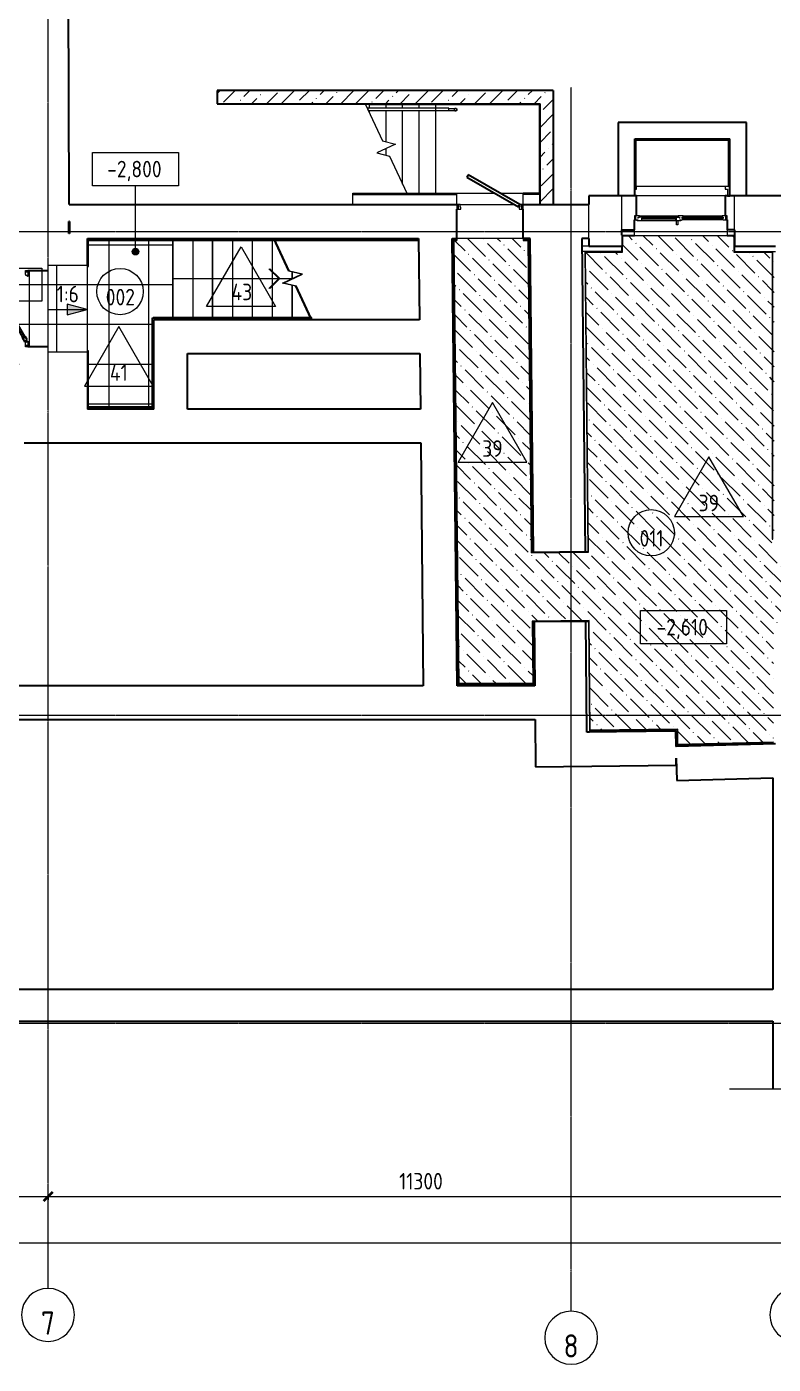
# Model space of a CAD drawing. Header units: millimetres. Extents: x -11773 to 96226, y -4908 to 46494.
# Drawn here: x 30228 to 41502, y 3149 to 23335 of the extents above; entities that cross this region are included whole.
import ezdxf

# ---------------------------------------------------------------- set-up
doc = ezdxf.new("R2010")
doc.units = ezdxf.units.MM
doc.linetypes.add('ADSK_Линия сетки', pattern=[25, 20, -2.5, 0, -2.5])
for name, color, linetype, lineweight in [('_ Окна', 7, 'Continuous', 9), ('Аннотация', 7, 'Continuous', 9), ('Двери', 7, 'Continuous', 9), ('Лестницы', 7, 'Continuous', 9), ('Марки', 7, 'Continuous', 20), ('Марки помещений', 7, 'Continuous', 20), ('Ограждение', 7, 'Continuous', 9), ('Окна', 7, 'Continuous', 9), ('Оси', 7, 'Continuous', 9), ('Отметки', 7, 'Continuous', 9), ('Перекрытие', 7, 'Continuous', 18), ('Перекрытие штриховка', 7, 'Continuous', 18), ('Размеры', 7, 'Continuous', 9), ('Размеры-100', 7, 'Continuous', 9), ('Стены внутренние', 7, 'Continuous', 18), ('Стены наружные', 7, 'Continuous', 18), ('Стены несущие', 7, 'Continuous', 30), ('Стены отделка', 7, 'Continuous', 30), ('Стены штриховка', 7, 'Continuous', 9), ('Стрелки вверх', 7, 'Continuous', 18), ('Узлы', 7, 'Continuous', 18)]:
    doc.layers.add(name, color=color, linetype=linetype, lineweight=lineweight)
doc.layers.add('Линии', color=7, linetype='Continuous', lineweight=9, true_color=0x00a600)
doc.styles.add('GOST Common', font='GOST_Common.ttf', dxfattribs={"width": 0.9, "height": 350})
doc.styles.add('GOST Common_1', font='GOST_Common.ttf', dxfattribs={"width": 0.9, "height": 250})
doc.styles.add('GOST Common_2', font='GOST_Common.ttf', dxfattribs={"width": 0.9, "height": 250})
doc.dimstyles.new('ADSK_Основной_2_5_мм', dxfattribs={"dimscale": 304.8, "dimtxt": 251.428749, "dimasz": 0.463911, "dimexe": 0.492126, "dimexo": 0.492126, "dimgap": 0.098425, "dimtad": 1, "dimrnd": 0.01, "dimdsep": 46, "dimtxsty": 'GOST Common_1', "dimblk1": 'OBLIQUE', "dimblk2": 'OBLIQUE', "dimsah": 1, "dimcen": 0.09, "dimdle": 0.492126, "dimazin": 2, "dimtfac": 1, "dimtdec": 4, "dimtix": 1, "dimtmove": 0, "dimatfit": 3, "dimfxl": 1, "dimtvp": 1, "dimtolj": 1, "dimtzin": 0, "dimlwd": 20, "dimlwe": 20, "dimarcsym": 2})
pattern_1 = [(90, (32434.7, 20133), (-600, 4e-14), []), (180, (32434.7, 20133), (-7e-14, -600), [])]
pattern_2 = [(45, (0, 0), (84.18955, 308.69595), [396.875, -79.375, 3.353, -76.022])]

# ---------------------------------------------------------------- blocks, each defined once
blk = doc.blocks.new('АС_Дверь_Однопольная_Алюминиевая - 1150х2200 алюм ост EIW30 Д12п-6524472-План полов подвала')
at = {"layer": 'Двери'}
for p, q in [((-450, -420), (-430, -420)), ((-450, -460), (-450, -420)), ((-430, -460), (-450, -460)), ((-430, -420), (-430, -460)), ((-430, -420), (-363, -420)), ((-430, -460), (-430, -420)), ((-391, -460), (-430, -460)), ((-391, -454), (-391, -460)), ((-375, -454), (-391, -454)), ((-375, -427), (-375, -454)), ((-363, -427), (-375, -427)), ((-363, -420), (-363, -427)), ((560, -468), (-216, -916)), ((-205, -899), (540, -469)), ((-205, -935), (571, -487)), ((560, -504), (-185, -934)), ((571, -487), (560, -468)), ((613, -420), (680, -420)), ((613, -427), (613, -420)), ((624, -427), (613, -427)), ((624, -454), (624, -427)), ((641, -454), (624, -454)), ((641, -460), (641, -454)), ((680, -460), (641, -460)), ((680, -420), (700, -420)), ((680, -460), (680, -420)), ((680, -420), (680, -460)), ((700, -460), (680, -460)), ((700, -420), (700, -460)), ((-216, -916), (-205, -935))]:
    blk.add_line(p, q, dxfattribs=at)
at = {"layer": 'Двери', "lineweight": 30}
for p, q in [((540, -469), (590, -440)), ((540, -469), (545, -477)), ((545, -477), (560, -468)), ((571, -487), (555, -496)), ((555, -496), (560, -504)), ((630, -463), (560, -504)), ((560, -468), (571, -487)), ((590, -440), (594, -446)), ((594, -446), (604, -440)), ((604, -440), (617, -463)), ((617, -463), (627, -458)), ((627, -458), (630, -463)), ((-261, -939), (-252, -934)), ((-248, -963), (-261, -939)), ((-258, -969), (-248, -963)), ((-255, -974), (-258, -969)), ((-255, -928), (-205, -899)), ((-252, -934), (-255, -928)), ((-185, -934), (-255, -974)), ((-200, -907), (-216, -916)), ((-216, -916), (-205, -935)), ((-205, -899), (-200, -907)), ((-205, -935), (-189, -926)), ((-189, -926), (-185, -934))]:
    blk.add_line(p, q, dxfattribs=at)
blk = doc.blocks.new('AC_Дверь_Однопольная_Стальная - 1000х2080h ДН-9л-2715197-План полов подвала')
at = {"layer": 'Двери', "lineweight": 30}
for p, q in [((-329, 705), (-349, 670)), ((-349, 670), (430, 220)), ((450, 255), (-329, 705)), ((430, 220), (450, 255))]:
    blk.add_line(p, q, dxfattribs=at)
at = {"layer": 'Двери'}
for p, q in [((-480, 255), (-500, 255)), ((-500, 255), (-500, 185)), ((-450, 255), (-480, 255)), ((-480, 255), (-480, 185)), ((-480, 185), (-480, 255)), ((-450, 215), (-450, 255)), ((-440, 215), (-450, 215)), ((-440, 185), (-440, 215)), ((450, 215), (440, 215)), ((440, 215), (440, 185)), ((480, 255), (450, 255)), ((450, 255), (450, 215)), ((480, 185), (480, 255)), ((500, 255), (480, 255)), ((480, 255), (480, 185)), ((500, 185), (500, 255)), ((-500, 185), (-480, 185)), ((-480, 185), (-440, 185)), ((440, 185), (480, 185)), ((480, 185), (500, 185))]:
    blk.add_line(p, q, dxfattribs=at)
blk = doc.blocks.new('окна_rehau_двупольное - 1360х1320Н ОК33-3751932-План полов подвала')
at = {"layer": '_ Окна', "lineweight": 18}
for p, q in [((-624, -45), (-700, -45)), ((-700, -45), (-700, -105)), ((-700, -105), (-642, -105)), ((-660, -123), (-660, -105)), ((-575, -123), (-660, -123)), ((-642, -87), (-642, -63)), ((-642, -63), (-624, -63)), ((-624, -63), (-624, -45)), ((-575, -63), (-624, -63)), ((-593, -81), (-593, -105)), ((-575, -81), (-593, -81)), ((-593, -105), (-575, -105)), ((-575, -63), (-575, -81)), ((-575, -105), (-575, -123)), ((-87, -63), (-87, -81)), ((-87, -63), (-38, -63)), ((-87, -81), (-69, -81)), ((-87, -105), (-87, -123)), ((-69, -105), (-87, -105)), ((-2, -123), (-87, -123)), ((-69, -81), (-69, -105)), ((38, -45), (-38, -45)), ((-38, -45), (-38, -63)), ((-38, -63), (-20, -63)), ((-20, -63), (-20, -87)), ((-20, -105), (20, -105)), ((-2, -105), (-2, -123)), ((20, -87), (20, -63)), ((20, -63), (38, -63)), ((20, -87), (38, -87)), ((38, -105), (20, -105)), ((38, -63), (38, -45)), ((38, -87), (38, -105)), ((624, -45), (624, -63)), ((700, -45), (624, -45)), ((624, -63), (642, -63)), ((624, -87), (624, -105)), ((642, -87), (624, -87)), ((642, -105), (624, -105)), ((642, -63), (642, -87)), ((642, -105), (700, -105)), ((700, -105), (700, -45))]:
    blk.add_line(p, q, dxfattribs=at)
at = {"layer": '_ Окна'}
for p, q in [((-680, -105), (-680, -45)), ((-593, -81), (-69, -81)), ((-593, -105), (-69, -105)), ((20, -87), (642, -87)), ((38, -63), (624, -63)), ((680, -105), (680, -45))]:
    blk.add_line(p, q, dxfattribs=at)
at = {"layer": 'Окна'}
for p, q in [((-624, -45), (-38, -45)), ((-575, -63), (-87, -63)), ((-87, -123), (-575, -123)), ((-63.5, -183), (-63.5, -123)), ((-43.5, -183), (-63.5, -183)), ((-43.5, -123), (-43.5, -183)), ((38, -45), (624, -45)), ((624, -105), (38, -105))]:
    blk.add_line(p, q, dxfattribs=at)
blk = doc.blocks.new('Тип верхнего поручня - D40 шаг 200-V17-План полов подвала')
at = {"layer": 'Ограждение', "flags": 128}
for points in [[(0, 20), (4, 20), (8, 20), (12, 20), (16, 20), (20, 20), (24, 20), (28, 20), (31, 20), (35, 20), (39, 20), (43, 20), (46, 20), (50, 20), (53, 20), (56, 20), (60, 20), (63, 20), (66, 20), (69, 20), (72, 20), (74, 20), (77, 20), (80, 20), (82, 20), (84, 20), (86, 20), (88, 20), (90, 20), (92, 20), (93, 20), (95, 20), (96, 20), (97, 20), (98, 20), (99, 20), (99, 20), (100, 20), (100, 20), (100, 20), (100, 20)], [(118, 0), (117, 7), (113, 13), (108, 17), (101, 20), (94, 20), (88, 17), (82, 13), (79, 7), (77, 0)], [(77, 0), (79, -7), (82, -13), (88, -17), (94, -20), (101, -20), (108, -17), (113, -13), (117, -7), (118, 0)], [(100, 20), (100, 20), (100, 20), (99, 20), (99, 20), (98, 20), (98, 20)], [(100, 20), (101, 20), (102, 20), (102, 20), (103, 20), (104, 20), (105, 19), (106, 19), (106, 19), (107, 19), (108, 18), (109, 18), (109, 18), (110, 17), (111, 17), (111, 17), (112, 16), (113, 16), (113, 15), (114, 14), (114, 14), (115, 13), (115, 13), (116, 12), (116, 11), (117, 11), (117, 10), (118, 9), (118, 9), (118, 8), (119, 7), (119, 6), (119, 6), (119, 5), (120, 4), (120, 3), (120, 3), (120, 2), (120, 1), (120, 0), (120, 0)], [(120, 0), (120, -1), (120, -2), (120, -2), (120, -3), (120, -4), (119, -5), (119, -6), (119, -6), (119, -7), (118, -8), (118, -9), (118, -9), (117, -10), (117, -11), (117, -11), (116, -12), (116, -13), (115, -13), (114, -14), (114, -14), (113, -15), (113, -15), (112, -16), (111, -16), (111, -17), (110, -17), (109, -18), (109, -18), (108, -18), (107, -19), (106, -19), (106, -19), (105, -19), (104, -20), (103, -20), (103, -20), (102, -20), (101, -20), (100, -20), (100, -20)], [(100, -20), (100, -20), (100, -20), (99, -20), (99, -20), (98, -20), (97, -20), (96, -20), (95, -20), (94, -20), (92, -20), (90, -20), (89, -20), (87, -20), (85, -20), (83, -20), (80, -20), (78, -20), (75, -20), (72, -20), (70, -20), (67, -20), (64, -20), (61, -20), (57, -20), (54, -20), (51, -20), (47, -20), (44, -20), (40, -20), (36, -20), (32, -20), (29, -20), (25, -20), (21, -20), (17, -20), (13, -20), (9, -20), (5, -20), (1, -20), (0, -20)], [(98, -20), (99, -20), (99, -20), (100, -20), (100, -20), (100, -20)]]:
    blk.add_lwpolyline(points, dxfattribs=at)
blk = doc.blocks.new('Тип верхнего поручня - Верхний поручень_Внутренний_-6935785-План полов подвала')
at = {"layer": 'Ограждение'}
for p, q in [((35372, 22104), (35390, 22064)), ((36391, 22104), (35372, 22104)), ((36391, 22064), (35390, 22064)), ((36422, 22104), (36391, 22104)), ((36422, 22064), (36391, 22064)), ((36604, 22104), (36422, 22104)), ((36604, 22064), (36422, 22064)), ((36604, 22064), (36604, 22104))]:
    blk.add_line(p, q, dxfattribs=at)
blk = doc.blocks.new('Тип перил - Перила_Внутренний_-6935798-План полов подвала')
at = {"layer": 'Ограждение'}
for p, q in [((35372, 22104), (35390, 22064)), ((36404, 22104), (35372, 22104)), ((36404, 22064), (35390, 22064)), ((36404, 22064), (36404, 22104))]:
    blk.add_line(p, q, dxfattribs=at)
blk = doc.blocks.new('Линия разрыва4 - Линия разрыва-7061539-План полов подвала')
at = {"layer": 'Узлы'}
for p, q in [((-4147, 0), (-129, 0)), ((-129, 0), (-65, 168)), ((-65, 168), (65, -168)), ((65, -168), (129, 0)), ((129, 0), (4760, 0))]:
    blk.add_line(p, q, dxfattribs=at)
blk = doc.blocks.new('Ось сетки - Круг_Ø8 мм-8258-План полов подвала')
at = {"layer": 'Оси', "lineweight": 20}
for start, end in [(360, 180), (180, 360)]:
    blk.add_arc((0, 0), 4, start, end, dxfattribs=at)
blk = doc.blocks.new('DIMBLOCK6-План полов подвала')
at = {"layer": 'Размеры-100', "lineweight": 40, "transparency": 16777216}
for p, q in [((18050, 5679), (17979, 5609)), ((18050, 5679), (18120, 5750)), ((30550, 5679), (30479, 5609)), ((30550, 5679), (30620, 5750))]:
    blk.add_line(p, q, dxfattribs=at)
at = {"layer": 'Размеры-100', "lineweight": 20, "transparency": 16777216}
for p, q in [((18050, 5679), (18050, 5829)), ((18050, 5679), (30550, 5679)), ((18050, 5679), (18050, 5629)), ((30550, 5679), (30550, 5829)), ((30550, 5679), (30550, 5629))]:
    blk.add_line(p, q, dxfattribs=at)
at = {"layer": 'Размеры-100', "color": 0, "lineweight": 20, "transparency": 16777216, "insert": (23929, 6036), "char_height": 250, "width": 889.8, "attachment_point": 1, "line_spacing_factor": 1.022761, "style": 'GOST Common_1'}
blk.add_mtext('12500', dxfattribs=at)
blk = doc.blocks.new('_Oblique')
at = {"color": 0, "linetype": 'ByBlock', "lineweight": -2}
blk.add_line((-0.5, -0.5), (0.5, 0.5), dxfattribs=at)
blk = doc.blocks.new('DIMBLOCK7-План полов подвала')
at = {"layer": 'Размеры-100', "lineweight": 40, "transparency": 16777216}
for p, q in [((30550, 5679), (30479, 5609)), ((30550, 5679), (30620, 5750)), ((41850, 5679), (41779, 5609)), ((41850, 5679), (41920, 5750))]:
    blk.add_line(p, q, dxfattribs=at)
at = {"layer": 'Размеры-100', "lineweight": 20, "transparency": 16777216}
for p, q in [((30550, 5679), (30550, 5829)), ((30550, 5679), (41850, 5679)), ((30550, 5679), (30550, 5629)), ((41850, 5679), (41850, 5829)), ((41850, 5679), (41850, 5629))]:
    blk.add_line(p, q, dxfattribs=at)
at = {"layer": 'Размеры-100', "color": 0, "lineweight": 20, "transparency": 16777216, "insert": (35852, 6036), "char_height": 250, "width": 833.55, "attachment_point": 1, "line_spacing_factor": 1.022761, "style": 'GOST Common_1'}
blk.add_mtext('11300', dxfattribs=at)
blk = doc.blocks.new('DIMBLOCK10-План полов подвала')
at = {"layer": 'Размеры-100', "lineweight": 20, "transparency": 16777216}
for p, q in [((-6500, 4979), (-6500, 5129)), ((55350, 4979), (55350, 5129)), ((-6650, 4979), (55500, 4979)), ((-6500, 4979), (-6500, 4929)), ((55350, 4979), (55350, 4929))]:
    blk.add_line(p, q, dxfattribs=at)
at = {"layer": 'Размеры-100', "lineweight": 40, "transparency": 16777216}
for p, q in [((-6500, 4979), (-6430, 5050)), ((55350, 4979), (55420, 5050)), ((-6500, 4979), (-6571, 4909)), ((55350, 4979), (55279, 4909))]:
    blk.add_line(p, q, dxfattribs=at)
at = {"layer": 'Размеры-100', "color": 0, "lineweight": 20, "transparency": 16777216, "insert": (24054, 5336), "char_height": 250, "width": 889.8, "attachment_point": 1, "line_spacing_factor": 1.022761, "style": 'GOST Common_1'}
blk.add_mtext('61850', dxfattribs=at)
blk = doc.blocks.new('ADSK_Марка_Помещение_ОдноЗначение - Номер-159740-План полов подвала')
at = {"layer": 'Марки помещений'}
blk.add_circle((0, 0), 3.5, dxfattribs=at)
blk = doc.blocks.new('ADSK_Марка_ПерекрытиеПол - Экземпляр_Отделка пола-158379-План полов подвала')
at = {"layer": 'Марки', "color": 1, "true_color": 0xff0000}
for p, q in [((0, 9), (-5.2, 0)), ((5.2, 0), (0, 9)), ((-5.2, 0), (5.2, 0))]:
    blk.add_line(p, q, dxfattribs=at)
blk = doc.blocks.new('Высотные отметки - Рамка-12095-План полов подвала')
at = {"layer": 'Аннотация', "lineweight": 20}
for p, q in [((-6.5, 0), (-6.5, 5)), ((-6.5, 5), (6.5, 5)), ((6.5, 5), (6.5, 0)), ((6.5, 0), (-6.5, 0))]:
    blk.add_line(p, q, dxfattribs=at)

msp = doc.modelspace()

# ---------------------------------------------------------------- hatches: boundary and pattern name
at = {"layer": 'Лестницы', "true_color": 0x787878}
h = msp.add_hatch(dxfattribs=at)
h.set_pattern_fill('FP_9', color=8, style=0, pattern_type=2)
h.set_pattern_definition(pattern_1)
h.paths.add_polyline_path([(32434.684, 18944.994), (32734.684, 18944.994), (32734.684, 20109.318), (32434.684, 20109.318), (32434.684, 19299.42)])
h = msp.add_hatch(dxfattribs=at)
h.set_pattern_fill('FP_9', color=8, style=0, pattern_type=2)
h.set_pattern_definition(pattern_1)
h.paths.add_polyline_path([(33034.684, 18944.994), (33034.684, 20109.318), (32734.684, 20109.318), (32734.684, 18944.994)])
h = msp.add_hatch(dxfattribs=at)
h.set_pattern_fill('FP_9', color=8, style=0, pattern_type=2)
h.set_pattern_definition(pattern_1)
h.paths.add_polyline_path([(33334.684, 18944.994), (33334.684, 20109.318), (33034.684, 20109.318), (33034.684, 18944.994)])
h = msp.add_hatch(dxfattribs=at)
h.set_pattern_fill('FP_9', color=8, style=0, pattern_type=2)
h.set_pattern_definition(pattern_1)
h.paths.add_polyline_path([(33634.684, 18944.994), (33634.684, 20109.318), (33334.684, 20109.318), (33334.684, 18944.994)])
h = msp.add_hatch(dxfattribs=at)
h.set_pattern_fill('FP_9', color=8, style=0, pattern_type=2)
h.set_pattern_definition(pattern_1)
h.paths.add_polyline_path([(33634.684, 18944.994), (33934.684, 18944.994), (33934.684, 20109.318), (33634.684, 20109.318), (33634.684, 19466.96)])
h = msp.add_hatch(dxfattribs=at)
h.set_pattern_fill('FP_9', color=8, style=0, pattern_type=2)
h.set_pattern_definition(pattern_1)
h.paths.add_polyline_path([(33938.244, 18944.994), (34234.684, 18944.994), (34234.684, 19432.544), (34093.074, 19466.96), (34234.684, 19532.994), (34234.684, 19633.444), (34181.857, 19646.282), (33965.94, 20109.318), (33934.684, 20109.318), (33934.684, 18944.994)])
h = msp.add_hatch(dxfattribs=at)
h.set_pattern_fill('FP_9', color=8, style=0, pattern_type=2)
h.set_pattern_definition(pattern_1)
h.paths.add_polyline_path([(34246.502, 18944.994), (34508.873, 18944.994), (34287.512, 19419.705), (34234.684, 19432.544), (34234.684, 18944.994), (34235.987, 18944.994)])
h.paths.add_polyline_path([(34234.684, 19532.994), (34376.295, 19599.028), (34234.684, 19633.444), (34234.684, 19565.161)])
at = {"layer": 'Отметки'}
h = msp.add_hatch(color=256, dxfattribs=at)
edge = h.paths.add_edge_path()
edge.add_arc((31871.526, 19940.798), 50, 0, 360)
at = {"layer": 'Перекрытие штриховка', "lineweight": 9, "true_color": 0x787878}
h = msp.add_hatch(dxfattribs=at)
h.set_pattern_fill('FP_45', color=8, style=0, pattern_type=2)
h.set_pattern_definition([(270, (19472.14, 18843.45), (600, 4e-14), []), (0, (19472.14, 18843.45), (0, 600), [])])
h.paths.add_polyline_path([(30117.175, 17903.572), (30115.401, 18441.96), (30180.401, 18442.175), (30180.401, 18505), (30207.29, 18505), (30207.441, 18564), (30213.79, 18564), (30213.79, 18580.5), (30240.79, 18580.5), (30240.79, 18592), (30247.29, 18592), (30247.29, 18505), (30547.29, 18505), (30547.29, 19655), (30247.29, 19655), (30247.29, 19568), (30240.79, 19568), (30240.79, 19579.5), (30213.79, 19579.5), (30213.79, 19596), (30207.29, 19596), (30207.29, 19655), (30187.29, 19655), (30187.29, 19658.144), (30176.396, 19658.197), (30176.196, 19718.773), (30111.197, 19718.565), (30110.127, 20031.451), (29142.318, 20031.451), (29142.318, 20063.451), (27992.318, 20063.451), (27992.318, 20031.451), (26077.141, 20031.451), (26077.141, 17903.572), (30115.401, 17903.572)])
h.paths.add_polyline_path([(30119.181, 17901.572), (30117.175, 17903.572), (30117.401, 17901.572)])
h.paths.add_polyline_path([(30204.04, 18574.629), (29693.181, 19459.789), (29698.669, 19462.957), (29704.419, 19452.998), (29727.801, 19466.498), (29733.551, 19456.539), (29739.228, 19459.707), (30227.181, 18614.548), (30221.551, 18611.298), (30227.181, 18601.269), (30204.04, 18587.629), (30209.281, 18577.655), (30206.959, 18576.315)])
h.paths.add_polyline_path([(30110.166, 20031.451), (30112.127, 20033.451), (30110.16, 20033.451)])
h.paths.add_polyline_path([(26077.141, 20043.451), (26082.5, 20043.451), (26082.5, 20063.451), (26057.141, 20063.451), (26057.141, 20043.451), (26073.141, 20043.451)])
h = msp.add_hatch(dxfattribs=at)
h.set_pattern_fill('FP_6', color=8, style=0, pattern_type=2)
h.set_pattern_definition([(270, (27872.14, 18843.45), (600, 4e-14), []), (0, (27872.14, 18843.45), (0, 600), [])])
h.paths.add_polyline_path([(31159.29, 17597.616), (32115.753, 17597.616), (32115.753, 18938.994), (32127.753, 18938.994), (32127.753, 18932.994), (32137.753, 18932.994), (32137.753, 18944.994), (32434.684, 18944.994), (32434.684, 20109.318), (31159.29, 20109.318), (31159.29, 19718), (31147.29, 19718), (31147.29, 18442), (31159.29, 18442), (31159.29, 17598.016)])
h.paths.add_polyline_path([(31157.29, 17595.616), (31159.29, 17597.616), (31157.29, 17597.616)])
h.paths.add_polyline_path([(31159.29, 20109.318), (31159.29, 20111.318), (31157.29, 20111.318)])
h = msp.add_hatch(dxfattribs=at)
h.set_pattern_fill('FP_14', color=8, style=0, pattern_type=2)
h.set_pattern_definition([(135, (0, 0), (-308.69595, 84.18955), [396.875, -79.375, 3.353, -76.022])])
h.paths.add_polyline_path([(37879.739, 13388.338), (37900.266, 13388.338), (37900.245, 13390.392), (36746.801, 13394.591), (36746.769, 13408.348), (36726.771, 13408.133), (36726.983, 13388.338), (36756.596, 13388.338)])
h.paths.add_polyline_path([(37869.938, 13420.502), (37860.318, 14366.178), (38280.297, 14370.45), (38269.719, 15400.395), (37849.842, 15396.125), (37801.88, 20111.318), (37722.842, 20111.318), (37722.842, 20141.318), (36722.842, 20141.318), (36721.854, 20111.318), (36684.78, 20111.318), (36756.703, 13424.556), (37860.318, 13420.537)])
h.paths.add_polyline_path([(37870.446, 14353.717), (37890.445, 14353.92), (37890.419, 14356.483), (37870.42, 14356.28)])
h.paths.add_polyline_path([(37831.577, 20121.318), (37831.78, 20121.32), (37831.577, 20141.318)])
h = msp.add_hatch(dxfattribs=at)
h.set_pattern_fill('FP_34', color=8, style=0, pattern_type=2)
h.set_pattern_definition([(135, (0, 0), (-308.69666, 84.19025), [396.875, -79.375, 3.353, -76.022])])
h.paths.add_polyline_path([(40060.55, 12501.077), (41506.402, 12539.973), (41506.402, 14320.845), (41516.402, 14320.901), (41516.402, 14330.596), (41776.402, 14330.596), (41776.402, 15385.596), (41516.402, 15385.596), (41516.402, 15395.596), (41506.402, 15395.845), (41506.402, 15603.323), (41516.402, 15603.323), (41516.402, 19941.318), (41496.402, 19941.318), (41496.402, 15603.323), (41486.402, 15603.323), (41486.402, 19931.318), (40906.854, 19931.318), (40906.854, 20181.318), (39226.854, 20181.318), (39226.854, 19931.318), (38663.756, 19931.318), (38709.696, 15404.871), (38269.82, 15400.396), (38280.297, 14370.45), (38720.274, 14374.925), (38737.24, 12716.986), (40060.55, 12732.056), (40060.55, 12509.962)])
h.paths.add_polyline_path([(38727.444, 12686.873), (38727.656, 12686.875), (38727.444, 12686.875)])
h.paths.add_polyline_path([(38670.47, 14355.384), (38710.463, 14356.28), (38710.274, 14364.823), (38670.378, 14364.417), (38670.461, 14356.28)])
at = {"layer": 'Размеры'}
msp.add_hatch(color=256, dxfattribs=at).paths.add_polyline_path([(31139.964, 19069.246), (30839.964, 19149.63), (30839.964, 18988.861)])
at = {"layer": 'Стены внутренние', "lineweight": 9}
h = msp.add_hatch(dxfattribs=at)
h.set_pattern_fill('FP_54', color=256, style=0, pattern_type=2)
h.set_pattern_definition(pattern_2)
h.paths.add_polyline_path([(36404.371, 22173.541), (38179.371, 22173.541), (38179.371, 22373.541), (33104.371, 22373.541), (33104.371, 22173.541), (36218.688, 22173.541)])
h = msp.add_hatch(dxfattribs=at)
h.set_pattern_fill('FP_54', color=256, style=0, pattern_type=2)
h.set_pattern_definition(pattern_2)
h.paths.add_polyline_path([(38179.371, 21504.681), (38179.371, 22173.541), (37979.371, 22173.541), (37979.371, 21504.681)])
h = msp.add_hatch(dxfattribs=at)
h.set_pattern_fill('FP_55', color=256, style=0, pattern_type=2)
h.set_pattern_definition([(45, (0, 0), (84.19025, 308.69666), [396.875, -79.375, 3.353, -76.022])])
h.paths.add_polyline_path([(38179.371, 20651.318), (38179.371, 21504.681), (37979.371, 21504.681), (37979.371, 20651.318)])
at = {"layer": 'Стены наружные', "true_color": 0x6b6b6b}
msp.add_hatch(color=251, dxfattribs=at).paths.add_polyline_path([(36144.426, 20801.318), (36569.371, 20801.318), (36569.371, 20821.318), (35154.371, 20821.318), (35154.371, 20801.318), (35904.371, 20801.318)])
h = msp.add_hatch(color=251, dxfattribs=at)
h.paths.add_polyline_path([(37969.371, 20801.318), (37979.371, 20801.318), (37979.331, 20821.318), (37722.842, 20821.318), (37722.842, 20801.318), (37831.577, 20801.318)])
h.paths.add_polyline_path([(36569.371, 20801.318), (36722.842, 20801.318), (36721.854, 20821.318), (36569.371, 20821.318)])
h = msp.add_hatch(color=251, dxfattribs=at)
h.paths.add_polyline_path([(39410.501, 20781.318), (39435.501, 20781.318), (39435.501, 20786.318), (39410.501, 20786.318)])
h.paths.add_polyline_path([(40805.501, 20781.318), (40810.501, 20781.318), (40810.501, 20786.318), (40775.501, 20786.318), (40775.501, 20781.318), (40798.358, 20781.318)])
at = {"layer": 'Узлы', "lineweight": 9, "true_color": 0x808080}
h = msp.add_hatch(dxfattribs=at)
h.set_pattern_fill('FP_56', color=8, style=0, pattern_type=2)
h.set_pattern_definition([(0, (-1718.3, 243.45), (0, 600), []), (90, (-1718.3, 243.45), (-600, 4e-14), [])])
h.paths.add_polyline_path([(30547.29, 18430), (31147.29, 18430), (31146.736, 19730), (30547.29, 19730), (30547.29, 18442)])
h.paths.add_polyline_path([(17402.397, 18468.766), (18002.397, 18468.766), (18002.397, 19768.798), (17402.397, 19768.766), (17402.397, 18468.78)])

# ---------------------------------------------------------------- linework, layer by layer
at = {"layer": 'Лестницы'}
for p, q in [((35404.371, 22173.541), (35339.095, 22173.541)), ((35339.095, 22173.541), (35601.544, 21610.718)), ((35404.371, 22103.541), (35404.371, 22173.541)), ((35404.371, 22103.541), (35404.371, 22173.541)), ((35404.371, 22033.556), (35404.371, 22063.541)), ((35404.371, 22033.556), (35404.371, 22063.541)), ((35654.371, 22171.318), (35654.371, 22173.541)), ((35654.371, 22171.318), (35654.371, 22173.541)), ((35654.371, 22103.541), (35654.371, 22161.318)), ((35654.371, 22103.541), (35654.371, 22161.318)), ((35654.371, 21597.879), (35654.371, 22063.541)), ((35654.371, 21597.879), (35654.371, 22063.541)), ((35904.371, 22171.318), (35904.371, 22173.541)), ((35904.371, 22171.318), (35904.371, 22173.541)), ((35904.371, 22103.541), (35904.371, 22161.318)), ((35904.371, 22103.541), (35904.371, 22161.318)), ((35904.371, 20961.303), (35904.371, 22063.541)), ((35904.371, 20961.303), (35904.371, 22063.541)), ((36154.371, 22171.318), (36154.371, 22173.541)), ((36154.371, 22171.318), (36154.371, 22173.541)), ((36154.371, 22103.541), (36154.371, 22161.318)), ((36154.371, 22103.541), (36154.371, 22161.318)), ((36154.371, 20821.318), (36154.371, 22063.541)), ((36154.371, 20821.318), (36154.371, 22063.541)), ((36404.371, 22171.318), (36404.371, 22173.541)), ((36404.371, 22171.318), (36404.371, 22173.541)), ((36404.371, 22103.541), (36404.371, 22161.318)), ((36404.371, 22103.541), (36404.371, 22161.318)), ((36404.371, 20821.318), (36404.371, 22063.541)), ((36404.371, 20821.318), (36404.371, 22063.541)), ((35601.544, 21610.718), (35795.981, 21563.464)), ((35795.981, 21563.464), (35512.76, 21431.395)), ((35512.76, 21431.395), (35707.198, 21384.141)), ((35654.371, 21396.98), (35654.371, 21497.43)), ((35654.371, 21396.98), (35654.371, 21497.43)), ((35707.198, 21384.141), (35969.647, 20821.318)), ((32434.684, 20109.318), (32434.684, 18944.994)), ((32434.684, 20109.318), (32434.684, 18944.994)), ((32734.684, 20109.318), (32734.684, 18944.994)), ((32734.684, 20109.318), (32734.684, 18944.994)), ((33034.684, 20109.318), (33034.684, 18944.994)), ((33034.684, 20109.318), (33034.684, 18944.994)), ((33334.684, 20109.318), (33334.684, 18944.994)), ((33334.684, 20109.318), (33334.684, 18944.994)), ((33634.684, 20109.318), (33634.684, 18944.994)), ((33634.684, 20109.318), (33634.684, 18944.994)), ((33934.684, 20109.318), (33934.684, 18944.899)), ((33934.684, 20109.318), (33934.684, 18944.899)), ((34181.857, 19646.282), (33954.9, 20132.994)), ((34196.857, 19646.282), (33969.9, 20132.994)), ((34093.074, 19466.96), (34376.295, 19599.028)), ((34108.074, 19466.96), (34391.295, 19599.028)), ((34376.295, 19599.028), (34181.857, 19646.282)), ((34391.295, 19599.028), (34196.857, 19646.282)), ((34234.684, 19633.444), (34234.684, 19532.994)), ((34234.684, 19633.444), (34234.684, 19532.994)), ((34249.684, 19633.444), (34249.684, 19629.798)), ((34249.684, 19633.444), (34249.684, 19629.798)), ((34287.512, 19419.705), (34093.074, 19466.96)), ((34302.512, 19419.705), (34108.074, 19466.96)), ((34234.684, 19432.544), (34234.684, 18944.994)), ((34234.684, 19432.544), (34234.684, 18944.994)), ((34249.684, 19539.988), (34249.684, 19532.994)), ((34249.684, 19539.988), (34249.684, 19532.994)), ((34249.684, 19432.544), (34249.684, 19428.899)), ((34249.684, 19432.544), (34249.684, 19428.899)), ((34514.469, 18932.994), (34287.512, 19419.705)), ((34529.469, 18932.994), (34302.512, 19419.705))]:
    msp.add_line(p, q, dxfattribs=at)
at = {"layer": 'Линии', "color": 1, "true_color": 0xff0000}
for p, q in [((32945.143, 19115.231), (33464.758, 20015.231)), ((33464.758, 20015.231), (33984.374, 19115.231)), ((33984.374, 19115.231), (32945.143, 19115.231))]:
    msp.add_line(p, q, dxfattribs=at)
at = {"layer": 'Линии', "color": 7}
for p, q in [((31147.29, 19730), (30547.29, 19730)), ((30547.29, 19730), (30547.29, 18430)), ((31147.29, 18430), (31147.29, 19730)), ((30547.29, 18430), (31147.29, 18430))]:
    msp.add_line(p, q, dxfattribs=at)
at = {"layer": 'Оси', "linetype": 'ADSK_Линия сетки'}
for p, q in [((30549.565, 4292.971), (30549.565, 44222.998)), ((38449.565, 3948.785), (38449.565, 22425.167)), ((-10973.221, 20245), (56115, 20245)), ((-10973.221, 12945), (56115, 12945)), ((-10973.221, 8295), (56115, 8295))]:
    msp.add_line(p, q, dxfattribs=at)
at = {"layer": 'Отметки', "lineweight": 20}
msp.add_line((31871.526, 19940.798), (31871.526, 20935.223), dxfattribs=at)
at = {"layer": 'Отметки'}
msp.add_circle((31871.526, 19940.798), 50, dxfattribs=at)
at = {"layer": 'Перекрытие'}
for p, q in [((36722.842, 20821.318), (37298.394, 20821.318)), ((37378.394, 20821.318), (37722.842, 20821.318))]:
    msp.add_line(p, q, dxfattribs=at)
at = {"layer": 'Размеры', "lineweight": 20}
msp.add_line((30562.633, 19069.246), (31139.964, 19069.246), dxfattribs=at)
at = {"layer": 'Размеры'}
for p, q in [((31139.964, 19069.246), (30839.964, 19149.63)), ((30839.964, 19149.63), (30839.964, 18988.861)), ((30839.964, 18988.861), (31139.964, 19069.246))]:
    msp.add_line(p, q, dxfattribs=at)
at = {"layer": 'Стены внутренние'}
for p, q in [((36772.842, 20651.318), (37592.842, 20651.318)), ((39226.854, 20191.318), (39216.854, 20191.318)), ((37722.842, 20141.318), (36722.842, 20141.318))]:
    msp.add_line(p, q, dxfattribs=at)
at = {"layer": 'Стены наружные'}
for p, q in [((39435.501, 20931.318), (40775.501, 20931.318)), ((39435.501, 20786.318), (40775.501, 20786.318)), ((40775.501, 20781.318), (39435.501, 20781.318)), ((40805.501, 20181.318), (39405.501, 20181.318))]:
    msp.add_line(p, q, dxfattribs=at)
at = {"layer": 'Стены несущие'}
for p, q in [((30871.506, 20651.318), (30820.324, 36166.468)), ((38179.371, 22373.541), (33104.371, 22373.541)), ((33104.371, 22373.541), (33104.371, 22173.541)), ((38179.371, 22373.541), (38179.371, 20651.318)), ((33104.371, 22173.541), (37979.371, 22173.541)), ((37979.371, 20651.318), (37979.371, 22173.541)), ((39160.501, 21891.318), (39160.501, 20781.318)), ((41095.501, 21891.318), (39160.501, 21891.318)), ((41095.501, 20786.318), (41095.501, 21891.318)), ((39410.501, 20781.318), (39410.501, 21641.318)), ((39410.501, 21641.318), (40845.501, 21641.318)), ((40845.501, 20786.318), (40845.501, 21641.318)), ((30871.506, 20651.318), (36722.842, 20651.318)), ((37722.842, 20651.318), (38716.854, 20651.318)), ((39435.501, 20781.318), (38716.854, 20781.318)), ((38716.854, 20781.318), (38716.854, 20651.318)), ((39435.501, 20481.318), (39435.501, 20781.318)), ((40775.501, 20781.318), (40775.501, 20481.318)), ((45371.635, 20781.318), (40775.501, 20781.318)), ((40810.501, 20781.318), (40845.501, 20781.318)), ((40845.501, 20786.318), (41095.501, 20786.318)), ((30861.922, 20216.707), (30861.922, 20396.318)), ((30872.347, 20396.318), (30861.922, 20396.318)), ((30872.347, 20396.318), (30872.939, 20216.743)), ((36722.842, 20141.318), (36722.842, 20581.318)), ((37722.842, 20141.318), (37722.842, 20581.318)), ((39405.501, 20271.318), (39405.501, 20421.318)), ((40805.501, 20421.318), (40805.501, 20271.318)), ((30872.939, 20216.743), (30861.922, 20216.707)), ((39216.854, 20191.318), (39216.854, 20271.318)), ((39216.854, 20271.318), (39405.501, 20271.318)), ((39226.854, 20021.318), (39226.854, 20191.318)), ((40916.854, 20271.318), (40805.501, 20271.318)), ((40916.854, 20271.318), (40916.854, 20021.318)), ((31147.29, 19730), (31147.29, 20141.318)), ((31147.29, 20141.318), (36144.426, 20141.318)), ((36144.426, 20141.318), (36157.619, 18912.994)), ((36726.983, 13388.338), (36654.456, 20141.318)), ((36654.456, 20141.318), (36722.842, 20141.318)), ((37831.577, 20141.318), (37722.842, 20141.318)), ((37879.739, 15406.429), (37831.577, 20141.318)), ((38611.617, 20141.318), (38659.698, 15414.363)), ((38716.854, 20141.318), (38611.617, 20141.318)), ((38716.854, 20141.318), (38716.854, 20021.318)), ((38716.854, 20021.318), (39226.854, 20021.318)), ((40916.854, 20021.318), (41536.402, 20021.318)), ((30247.29, 19655), (30547.29, 19655)), ((36157.619, 18912.994), (32147.753, 18912.994)), ((32147.753, 17565.616), (32147.753, 18912.994)), ((30547.29, 18505), (30247.29, 18505)), ((31147.29, 18430), (31147.29, 17565.616)), ((32657.753, 17565.616), (32657.753, 18402.994)), ((32657.753, 18402.994), (36163.096, 18402.994)), ((36163.096, 18402.994), (36172.09, 17565.616)), ((32147.753, 17565.616), (31147.29, 17565.616)), ((36172.09, 17565.616), (32657.753, 17565.616)), ((30187.29, 17055.616), (36177.567, 17055.616)), ((36177.567, 17055.616), (36216.954, 13388.338)), ((37879.739, 15406.429), (38659.698, 15414.363)), ((37890.419, 14356.483), (38670.378, 14364.417)), ((37890.419, 14356.483), (37900.266, 13388.338)), ((38687.447, 12686.417), (38670.378, 14364.417)), ((36216.954, 13388.338), (10815, 13388.338)), ((37900.266, 13388.338), (36726.983, 13388.338)), ((7648.134, 12878.338), (37905.454, 12878.338)), ((37905.454, 12878.338), (37912.684, 12167.561)), ((40030.55, 12701.713), (38687.447, 12686.417)), ((40033.185, 12470.335), (40030.55, 12701.713)), ((41536.402, 12510.496), (40033.185, 12470.335)), ((37912.684, 12167.561), (40036.358, 12191.746)), ((40036.358, 12191.746), (40035.144, 12298.322)), ((40035.144, 12298.322), (40044.171, 11960.446)), ((40044.171, 11960.446), (41496.733, 11999.255)), ((41496.733, 11999.255), (41496.733, 8805.209)), ((41496.733, 8805.209), (7648.134, 8805.209)), ((7648.134, 8325.209), (41496.733, 8325.209)), ((41496.733, 8325.209), (41496.733, 7298.456))]:
    msp.add_line(p, q, dxfattribs=at)
at = {"layer": 'Стены отделка', "lineweight": 9}
for p, q in [((37979.371, 22171.318), (35404.371, 22171.318)), ((35404.371, 22171.318), (35404.371, 22161.318)), ((35404.371, 22161.318), (37969.371, 22161.318)), ((37969.371, 20821.318), (37969.371, 22161.318)), ((39430.501, 20931.318), (39430.501, 21621.318)), ((39430.501, 21621.318), (40825.501, 21621.318)), ((40825.501, 20931.318), (40825.501, 21641.318)), ((35154.371, 20651.318), (35154.371, 20821.318)), ((35154.371, 20821.318), (36722.842, 20821.318)), ((35154.371, 20801.318), (36722.842, 20801.318)), ((36721.854, 20651.318), (36721.854, 20801.318)), ((36722.842, 20801.318), (36722.842, 20821.318)), ((37722.842, 20651.318), (37722.842, 20821.318)), ((37979.371, 20821.318), (37722.842, 20821.318)), ((37979.371, 20801.318), (37722.842, 20801.318)), ((39410.501, 20931.318), (39435.501, 20931.318)), ((39410.501, 20881.318), (39435.501, 20881.318)), ((39435.501, 20881.318), (39435.501, 20931.318)), ((40775.501, 20931.318), (40775.501, 20881.318)), ((40775.501, 20931.318), (40845.501, 20931.318)), ((40775.501, 20881.318), (40810.501, 20881.318)), ((40810.501, 20881.318), (40810.501, 20781.318)), ((39435.501, 20786.318), (39410.501, 20786.318)), ((39435.501, 20781.318), (39435.501, 20786.318)), ((40845.501, 20786.318), (40775.501, 20786.318)), ((40775.501, 20786.318), (40775.501, 20781.318)), ((40845.501, 20781.318), (40845.501, 20786.318)), ((39405.501, 20181.318), (39405.501, 20271.318)), ((40805.501, 20271.318), (40805.501, 20181.318)), ((36144.641, 20121.318), (31147.29, 20121.318)), ((31159.29, 19718), (31159.29, 20109.318)), ((31159.29, 20109.318), (36144.77, 20109.318)), ((35367.29, 20121.318), (35367.29, 20141.318)), ((36654.456, 20141.318), (36674.455, 20141.533)), ((36664.456, 20141.318), (36664.456, 20121.318)), ((36664.456, 20121.318), (36684.672, 20121.318)), ((36746.769, 13408.348), (36674.455, 20141.533)), ((36756.596, 13424.556), (36684.78, 20111.318)), ((36684.78, 20111.318), (36722.842, 20111.318)), ((36722.842, 20141.318), (36722.842, 20111.318)), ((37722.842, 20141.318), (37722.842, 20111.318)), ((37722.842, 20111.318), (37801.88, 20111.318)), ((37849.842, 15396.125), (37801.88, 20111.318)), ((37811.779, 20121.318), (37831.577, 20121.318)), ((37811.779, 20121.318), (37811.881, 20111.318)), ((37831.78, 20121.32), (37811.781, 20121.117)), ((37831.577, 20141.318), (37831.577, 20121.318)), ((38716.854, 20021.318), (38612.838, 20021.318)), ((38612.838, 20021.318), (38612.838, 19941.318)), ((39226.854, 20181.318), (39405.501, 20181.318)), ((39226.854, 19931.318), (39226.854, 20021.318)), ((40805.501, 20181.318), (40906.854, 20181.318)), ((40906.854, 20181.318), (40906.854, 19931.318)), ((39216.854, 19941.318), (38612.838, 19941.318)), ((38653.649, 19941.734), (38613.651, 19941.327)), ((38613.651, 19941.327), (38659.698, 15414.363)), ((38653.649, 19941.734), (38699.696, 15414.77)), ((38709.696, 15414.871), (38663.756, 19931.318)), ((38663.756, 19931.318), (39226.854, 19931.318)), ((40906.854, 19931.318), (41486.402, 19931.318)), ((41486.402, 19931.318), (41486.402, 15603.323)), ((41496.402, 19941.318), (41536.402, 19941.318)), ((41496.402, 15603.323), (41496.402, 19941.318)), ((31147.29, 19718), (31159.29, 19718)), ((32127.753, 18938.994), (32115.753, 18938.994)), ((32115.753, 18938.994), (32115.753, 17585.616)), ((32127.753, 17585.616), (32127.753, 18938.994)), ((32127.753, 18932.994), (34534.684, 18932.994)), ((32137.753, 18944.994), (32137.753, 18932.994)), ((34534.684, 18944.994), (32137.753, 18944.994)), ((32296.152, 18932.994), (32296.152, 18944.994)), ((33904.955, 18944.994), (33904.955, 18932.994)), ((34534.684, 18912.994), (34534.684, 18944.994)), ((31159.29, 18442), (31147.29, 18442)), ((31159.29, 17597.616), (31159.29, 18442)), ((31147.29, 17585.616), (32147.753, 17585.616)), ((32147.753, 17597.616), (31159.29, 17597.616)), ((41486.402, 15603.323), (41496.402, 15603.323)), ((37849.842, 15396.125), (38709.798, 15404.872)), ((38699.696, 15414.77), (37859.74, 15406.226)), ((37879.765, 15403.866), (37859.766, 15403.663)), ((37879.765, 15403.866), (37879.739, 15406.429)), ((38709.798, 15404.872), (38709.696, 15414.871)), ((38720.274, 14374.925), (37860.318, 14366.178)), ((37860.318, 14366.178), (37869.938, 13420.502)), ((37870.42, 14356.28), (38710.376, 14364.824)), ((37870.446, 14353.717), (37870.42, 14356.28)), ((37890.445, 14353.92), (37870.446, 14353.717)), ((38710.468, 14355.791), (38670.47, 14355.384)), ((38670.47, 14355.384), (38687.447, 12686.417)), ((38710.376, 14364.824), (38727.444, 12686.824)), ((38737.138, 12716.985), (38720.274, 14374.925)), ((36726.771, 13408.133), (36746.769, 13408.348)), ((36746.702, 13414.592), (37900.401, 13410.391)), ((36746.874, 13414.591), (36746.801, 13394.591)), ((36746.801, 13394.591), (37900.328, 13390.391)), ((37869.938, 13420.502), (36756.596, 13424.556)), ((37880.24, 13390.786), (37879.939, 13420.466)), ((37900.239, 13390.989), (37880.24, 13390.786)), ((37900.328, 13390.391), (37900.401, 13410.391)), ((38727.241, 12706.872), (40050.55, 12721.942)), ((40060.55, 12732.056), (38737.138, 12716.985)), ((40050.55, 12490.806), (40050.55, 12721.942)), ((40060.55, 12501.077), (40060.55, 12732.056)), ((38687.447, 12686.417), (38727.444, 12686.824)), ((38727.429, 12706.874), (38727.656, 12686.875)), ((40030.55, 12701.713), (40030.55, 12470.265)), ((41506.402, 12539.706), (40060.55, 12501.077)), ((40030.55, 12470.265), (40033.185, 12470.335))]:
    msp.add_line(p, q, dxfattribs=at)
at = {"layer": 'Стены штриховка'}
for p, q in [((38716.854, 20141.318), (38716.854, 20651.318)), ((39216.854, 20271.318), (39216.854, 20781.318)), ((40916.854, 20271.318), (40916.854, 20781.318)), ((39226.854, 20191.318), (39405.501, 20191.318)), ((40805.501, 20191.318), (40916.854, 20191.318)), ((31157.29, 19718), (31157.29, 20111.318)), ((31157.29, 20111.318), (36144.749, 20111.318)), ((36684.672, 20121.318), (36722.842, 20121.318)), ((37722.842, 20121.318), (37811.779, 20121.318)), ((37859.766, 15403.663), (37811.881, 20111.318)), ((39216.854, 19941.318), (39216.854, 20021.318)), ((40916.854, 20021.318), (40916.854, 19941.318)), ((40916.854, 19941.318), (41496.402, 19941.318)), ((32117.753, 18938.994), (32117.753, 17585.616)), ((34534.684, 18942.994), (32137.753, 18942.994)), ((31157.29, 17595.616), (31157.29, 18442)), ((32147.753, 17595.616), (31157.29, 17595.616)), ((37870.446, 14353.717), (37879.939, 13420.466)), ((40050.55, 12490.806), (41516.402, 12529.969))]:
    msp.add_line(p, q, dxfattribs=at)
at = {"layer": 'Стрелки вверх'}
for p, q in [((34034.684, 19532.994), (33884.684, 19682.994)), ((34049.684, 19532.994), (33899.684, 19682.994)), ((32434.684, 19532.994), (32734.684, 19532.994)), ((32734.684, 19532.994), (33034.684, 19532.994)), ((33034.684, 19532.994), (33334.684, 19532.994)), ((33334.684, 19532.994), (33634.684, 19532.994)), ((33634.684, 19532.994), (33934.684, 19532.994)), ((34034.684, 19532.994), (33884.684, 19382.994)), ((34049.684, 19532.994), (33899.684, 19382.994)), ((33934.684, 19532.994), (34034.684, 19532.994))]:
    msp.add_line(p, q, dxfattribs=at)

# ---------------------------------------------------------------- block references
at = {"layer": 'Двери', "color": 8, "true_color": 0x7f7f7f}
msp.add_blockref('AC_Дверь_Однопольная_Стальная - 1000х2080h ДН-9л-2715197-План полов подвала', (37222.842, 20396.318), dxfattribs=at)
at = {"layer": 'Двери', "rotation": 269.9999999999999}
msp.add_blockref('АС_Дверь_Однопольная_Алюминиевая - 1150х2200 алюм ост EIW30 Д12п-6524472-План полов подвала', (30667.29, 19205), dxfattribs=at)
at = {"layer": 'Марки', "color": 1, "true_color": 0xff0000, "xscale": 99.99999999999993, "yscale": 99.99999999999993, "zscale": 99.99999999999993}
for p in [(31619.596, 17911.657), (37262.62, 16764.828), (40530.918, 15942.32)]:
    msp.add_blockref('ADSK_Марка_ПерекрытиеПол - Экземпляр_Отделка пола-158379-План полов подвала', p, dxfattribs=at)
at = {"layer": 'Марки помещений', "xscale": 99.99999999999993, "yscale": 99.99999999999993, "zscale": 99.99999999999993}
for p in [(31637.042, 19337.638), (39659.069, 15697.459)]:
    msp.add_blockref('ADSK_Марка_Помещение_ОдноЗначение - Номер-159740-План полов подвала', p, dxfattribs=at)
at = {"layer": 'Ограждение'}
for name, p in [('Тип верхнего поручня - Верхний поручень_Внутренний_-6935785-План полов подвала', (0, 0)), ('Тип перил - Перила_Внутренний_-6935798-План полов подвала', (0, 0)), ('Тип верхнего поручня - D40 шаг 200-V17-План полов подвала', (36604.371, 22083.541))]:
    msp.add_blockref(name, p, dxfattribs=at)
at = {"layer": 'Окна'}
msp.add_blockref('окна_rehau_двупольное - 1360х1320Н ОК33-3751932-План полов подвала', (40105.501, 20526.318), dxfattribs=at)
at = {"layer": 'Оси', "lineweight": 20, "xscale": 99.99999999999993, "yscale": 99.99999999999993, "zscale": 99.99999999999993}
for p in [(30549.565, 3892.971), (41849.565, 3892.971), (38449.565, 3548.785)]:
    msp.add_blockref('Ось сетки - Круг_Ø8 мм-8258-План полов подвала', p, dxfattribs=at)
at = {"layer": 'Отметки', "lineweight": 20, "xscale": 99.99999999999993, "yscale": 99.99999999999993, "zscale": 99.99999999999993}
for p in [(31871.526, 20935.223), (29808.322, 19190.925), (40146.157, 14022.772)]:
    msp.add_blockref('Высотные отметки - Рамка-12095-План полов подвала', p, dxfattribs=at)
at = {"layer": 'Узлы', "rotation": 180}
msp.add_blockref('Линия разрыва4 - Линия разрыва-7061539-План полов подвала', (45600.111, 7298.456), dxfattribs=at)

# ---------------------------------------------------------------- texts
at = {"layer": 'Марки', "color": 1, "lineweight": 9, "true_color": 0xff0000, "char_height": 250, "attachment_point": 5, "line_spacing_factor": 1.022766, "style": 'GOST Common_2'}
for s, insert, width in [('\\pxqc,t4.572,9.144,13.716,18.288,22.86,27.432,32.004,36.576,41.148,45.72,50.292,54.864,59.436,64.008,68.58,73.152,77.724,82.296,86.868,91.44,96.012,100.584,105.156,109.728,114.3,118.872,123.444,128.016,132.588,137.16,141.732,146.304;{43}', (33476.971, 19332.059), 345.6), ('\\pxqc,t1.44,2.88,4.32,5.76,7.2,8.64,10.08,11.52,12.96,14.4,15.84,17.28,18.72,20.16,21.6,23.04,24.48,25.92,27.36,28.8,30.24,31.68,33.12,34.56,36,37.44,38.88,40.32,41.76,43.2,44.64,46.08;{41}', (31618.564, 18116.083), 297.9), ('\\pxqc,t1.44,2.88,4.32,5.76,7.2,8.64,10.08,11.52,12.96,14.4,15.84,17.28,18.72,20.16,21.6,23.04,24.48,25.92,27.36,28.8,30.24,31.68,33.12,34.56,36,37.44,38.88,40.32,41.76,43.2,44.64,46.08;{39}', (37261.588, 16969.254), 327.6), ('\\pxqc,t1.44,2.88,4.32,5.76,7.2,8.64,10.08,11.52,12.96,14.4,15.84,17.28,18.72,20.16,21.6,23.04,24.48,25.92,27.36,28.8,30.24,31.68,33.12,34.56,36,37.44,38.88,40.32,41.76,43.2,44.64,46.08;{39}', (40529.887, 16146.746), 327.6)]:
    msp.add_mtext(s, dxfattribs=dict(at, insert=insert, width=width))
at = {"layer": 'Марки помещений', "lineweight": 9, "char_height": 250, "attachment_point": 5, "line_spacing_factor": 1.022766, "style": 'GOST Common_2'}
for s, insert, width in [('\\pxqc,t1.8,3.6,5.4,7.2,9,10.8,12.6,14.4,16.2,18,19.8,21.6,23.4,25.2,27,28.8,30.6,32.4,34.2,36,37.8,39.6,41.4,43.2,45,46.8,48.6,50.4,52.2,54,55.8,57.6;{002}', (31641.985, 19254.056), 488.7), ('\\pxqc,t1.8,3.6,5.4,7.2,9,10.8,12.6,14.4,16.2,18,19.8,21.6,23.4,25.2,27,28.8,30.6,32.4,34.2,36,37.8,39.6,41.4,43.2,45,46.8,48.6,50.4,52.2,54,55.8,57.6;{011}', (39664.012, 15613.877), 393.3)]:
    msp.add_mtext(s, dxfattribs=dict(at, insert=insert, width=width))
at = {"layer": 'Оси', "char_height": 350, "width": 232.2, "attachment_point": 5, "line_spacing_factor": 1.022766, "style": 'GOST Common'}
for s, insert in [('\\pxqc,t0.25714,0.51429,0.77143,1.02857,1.28571,1.54286,1.8,2.05714,2.31429,2.57143,2.82857,3.08571,3.34286,3.6,3.85714,4.11429,4.37143,4.62857,4.88571,5.14286,5.4,5.65714,5.91429,6.17143,6.42857,6.68571,6.94286,7.2,7.45714,7.71429,7.97143,8.22857;{7}', (30548.735, 3770.066)), ('\\pxqc,t0.25714,0.51429,0.77143,1.02857,1.28571,1.54286,1.8,2.05714,2.31429,2.57143,2.82857,3.08571,3.34286,3.6,3.85714,4.11429,4.37143,4.62857,4.88571,5.14286,5.4,5.65714,5.91429,6.17143,6.42857,6.68571,6.94286,7.2,7.45714,7.71429,7.97143,8.22857;{8}', (38448.735, 3425.881))]:
    msp.add_mtext(s, dxfattribs=dict(at, insert=insert))
at = {"layer": 'Отметки', "lineweight": 20, "char_height": 250, "attachment_point": 1, "line_spacing_factor": 1.022761, "style": 'GOST Common_1'}
for s, insert, width in [('-2,800', (31442.85, 21311.93), 1028.82257), ('-2,610', (39738.852, 14399.479), 977.53229)]:
    msp.add_mtext(s, dxfattribs=dict(at, insert=insert, width=width))
at = {"layer": 'Размеры', "lineweight": 20, "insert": (30682.846, 19425.953), "char_height": 250, "width": 404.28805, "attachment_point": 1, "line_spacing_factor": 1.022761, "style": 'GOST Common_1'}
msp.add_mtext('1:6', dxfattribs=at)

# ---------------------------------------------------------------- dimensions: what is measured, and where the dimension line sits
at = {"layer": 'Размеры', "lineweight": 20}
for base, p1, p2, override, picture, middle in [((30549.565, 5679.481), (18049.565, 5779.466), (30549.565, 5779.466), {"dimpost": '<>', "dimfxl": 12500}, 'DIMBLOCK6-План полов подвала', (24299.565, 5834.481)), ((41849.565, 5679.481), (30549.565, 5779.466), (41849.565, 5779.466), {"dimpost": '<>', "dimfxl": 11300}, 'DIMBLOCK7-План полов подвала', (36199.565, 5834.481)), ((55349.565, 4979.481), (-6500.435, 5079.466), (55349.565, 5079.466), {"dimpost": '<>', "dimfxl": 61850}, 'DIMBLOCK10-План полов подвала', (24424.565, 5134.481))]:
    dim = msp.add_linear_dim(base=base, p1=p1, p2=p2, dimstyle='ADSK_Основной_2_5_мм', override=override, dxfattribs=at)
    dim.commit()
    dim.dimension.update_dxf_attribs({"geometry": picture, "text_midpoint": middle})

doc.saveas('drawing.dxf')
